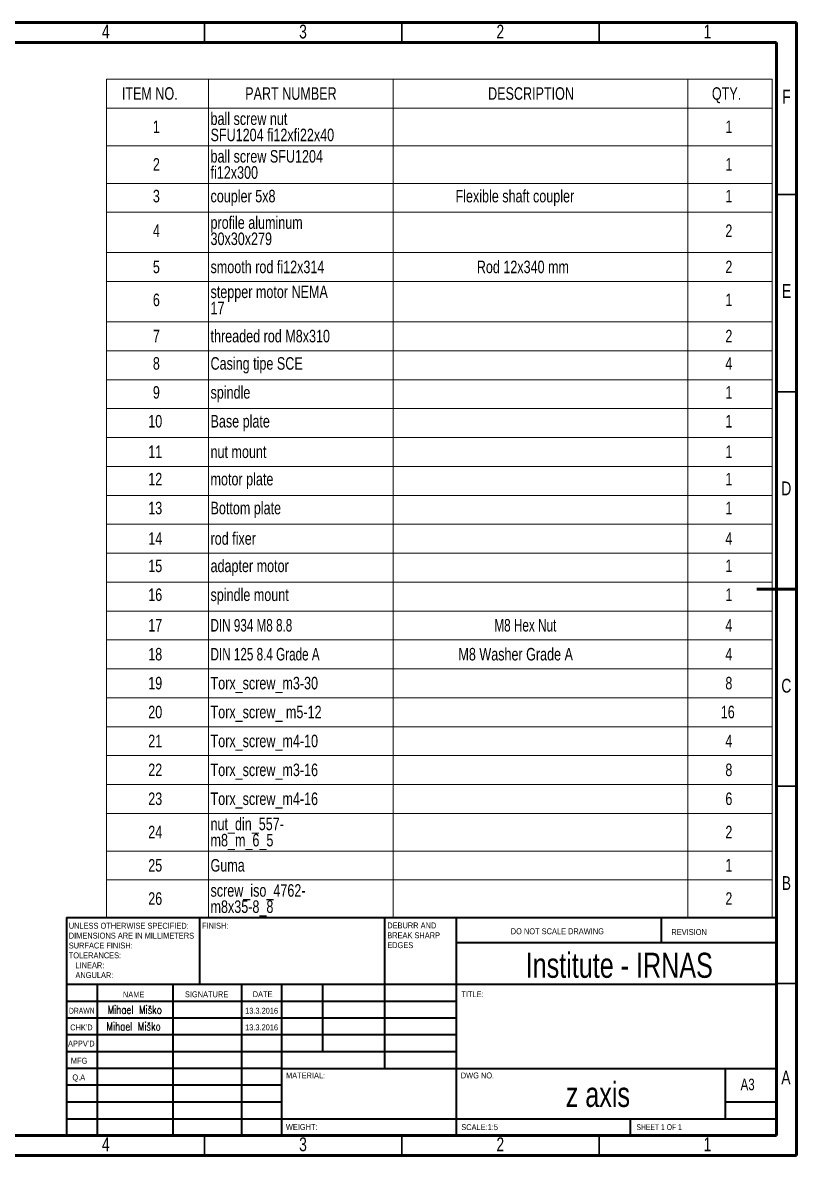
# Model space of a CAD drawing. Header units: millimetres. Extents: x 15 to 415, y 5 to 292.
# Drawn here: x 218.9 to 415, y 5 to 292 of the extents above; entities that cross this region are included whole.
import ezdxf

# ---------------------------------------------------------------- set-up
doc = ezdxf.new("R2010")
doc.units = ezdxf.units.MM
doc.styles.add('SLDTEXTSTYLE0', font='TXT', dxfattribs={"width": 0.75})
doc.styles.add('SLDTEXTSTYLE1', font='TXT', dxfattribs={"width": 0.686449})
doc.styles.add('SLDTEXTSTYLE2', font='TXT', dxfattribs={"width": 0.6875})
doc.styles.add('SLDTEXTSTYLE3', font='TXT', dxfattribs={"width": 0.75, "bigfont": 'bigfont'})
doc.styles.add('SLDTEXTSTYLE4', font='TXT', dxfattribs={"width": 0.696429})
doc.styles.add('SLDTEXTSTYLE5', font='TXT', dxfattribs={"width": 0.7})
doc.styles.add('SLDTEXTSTYLE6', font='TXT', dxfattribs={"width": 0.697368})

# ---------------------------------------------------------------- blocks, each defined once
blk = doc.blocks.new('SW_NOTE_0')
at = {"color": 0, "linetype": 'Continuous', "lineweight": 0, "char_height": 1.5, "attachment_point": 1, "style": 'SLDTEXTSTYLE0'}
for s, insert in [('UNLESS OTHERWISE SPECIFIED:', (0, 1.93)), ('DIMENSIONS ARE IN MILLIMETERS', (0, -0.57)), ('TOLERANCES:', (0, -5.57)), ('SURFACE FINISH:', (0, -3.07)), ('LINEAR:', (1.69, -8.07)), ('ANGULAR:', (1.69, -10.57))]:
    blk.add_mtext(s, dxfattribs=dict(at, insert=insert))
blk = doc.blocks.new('SW_NOTE_1')
at = {"color": 0, "linetype": 'Continuous', "lineweight": 0, "char_height": 1.5, "attachment_point": 1, "style": 'SLDTEXTSTYLE0'}
for s, insert in [('DEBURR AND', (0, 1.93)), ('BREAK SHARP', (0, -0.57)), ('EDGES', (0, -3.07))]:
    blk.add_mtext(s, dxfattribs=dict(at, insert=insert))
blk = doc.blocks.new('SW_TABLEANNOTATION_0')
at = {"color": 0, "linetype": 'Continuous', "lineweight": 0}
for p, q in [((0, 0), (0, -212.4)), ((168.76, 0), (0, 0)), ((25.88, 0), (25.88, -7.33)), ((72.7, 0), (72.7, -7.33)), ((147.33, 0), (147.33, -7.33)), ((168.76, -212.4), (168.76, 0)), ((0, -7.33), (168.76, -7.33)), ((25.88, -7.33), (25.88, -212.4)), ((72.7, -7.33), (72.7, -212.4)), ((147.33, -7.33), (147.33, -212.4)), ((0, -16.86), (168.76, -16.86)), ((0, -26.38), (168.76, -26.38)), ((0, -33.71), (168.76, -33.71)), ((0, -43.92), (168.76, -43.92)), ((0, -51.25), (168.76, -51.25)), ((0, -61.46), (168.76, -61.46)), ((0, -68.79), (168.76, -68.79)), ((0, -76.11), (168.76, -76.11)), ((0, -83.44), (168.76, -83.44)), ((0, -90.77), (168.76, -90.77)), ((0, -98.09), (168.76, -98.09)), ((0, -105.42), (168.76, -105.42)), ((0, -112.75), (168.76, -112.75)), ((0, -120.07), (168.76, -120.07)), ((0, -127.4), (168.76, -127.4)), ((0, -134.73), (168.76, -134.73)), ((0, -142.06), (168.76, -142.06)), ((0, -149.38), (168.76, -149.38)), ((0, -156.71), (168.76, -156.71)), ((0, -164.04), (168.76, -164.04)), ((0, -171.36), (168.76, -171.36)), ((0, -178.69), (168.76, -178.69)), ((0, -186.02), (168.76, -186.02)), ((0, -195.54), (168.76, -195.54)), ((0, -202.87), (168.76, -202.87)), ((0, -212.4), (168.76, -212.4))]:
    blk.add_line(p, q, dxfattribs=at)
at = {"color": 0, "linetype": 'Continuous', "lineweight": 0, "attachment_point": 1}
for s, insert, char_height, style in [('ITEM NO.', (3.9, -2.02), 3.175, 'SLDTEXTSTYLE0'), ('PART NUMBER', (35.17, -2.02), 3.175, 'SLDTEXTSTYLE0'), ('DESCRIPTION', (96.73, -2.02), 3.175, 'SLDTEXTSTYLE0'), ('QTY.', (153.46, -2.02), 3.175, 'SLDTEXTSTYLE0'), ('ball screw nut', (26.38, -8.4), 3.175, 'SLDTEXTSTYLE0'), ('1', (11.77, -10.45), 3.17, 'SLDTEXTSTYLE0'), ('1', (156.87, -10.45), 3.17, 'SLDTEXTSTYLE0'), ('SFU1204 fi12xfi22x40', (26.38, -12.51), 3.175, 'SLDTEXTSTYLE0'), ('2', (11.77, -19.98), 3.17, 'SLDTEXTSTYLE0'), ('ball screw SFU1204', (26.38, -17.93), 3.175, 'SLDTEXTSTYLE0'), ('1', (156.87, -19.98), 3.17, 'SLDTEXTSTYLE0'), ('fi12x300', (26.38, -22.03), 3.175, 'SLDTEXTSTYLE0'), ('3', (11.77, -28.01), 3.17, 'SLDTEXTSTYLE0'), ('coupler 5x8', (26.38, -28.01), 3.175, 'SLDTEXTSTYLE0'), ('Flexible shaft coupler', (88.47, -28.01), 3.175, 'SLDTEXTSTYLE0'), ('1', (156.87, -28.01), 3.17, 'SLDTEXTSTYLE0'), ('4', (11.77, -36.78), 3.17, 'SLDTEXTSTYLE0'), ('profile aluminum', (26.38, -34.72), 3.175, 'SLDTEXTSTYLE0'), ('2', (156.87, -36.78), 3.17, 'SLDTEXTSTYLE0'), ('30x30x279', (26.38, -38.83), 3.175, 'SLDTEXTSTYLE0'), ('smooth rod fi12x314', (26.38, -45.95), 3.175, 'SLDTEXTSTYLE0'), ('Rod 12x340 mm', (93.87, -45.95), 3.175, 'SLDTEXTSTYLE0'), ('2', (156.87, -45.95), 3.17, 'SLDTEXTSTYLE0'), ('5', (11.77, -45.95), 3.17, 'SLDTEXTSTYLE0'), ('6', (11.77, -54.31), 3.17, 'SLDTEXTSTYLE0'), ('stepper motor NEMA', (26.38, -52.26), 3.175, 'SLDTEXTSTYLE0'), ('1', (156.87, -54.31), 3.17, 'SLDTEXTSTYLE0'), ('17', (26.38, -56.37), 3.175, 'SLDTEXTSTYLE0'), ('7', (11.77, -63.48), 3.17, 'SLDTEXTSTYLE0'), ('threaded rod M8x310', (26.38, -63.48), 3.175, 'SLDTEXTSTYLE0'), ('2', (156.87, -63.48), 3.17, 'SLDTEXTSTYLE0'), ('8', (11.77, -70.41), 3.17, 'SLDTEXTSTYLE0'), ('Casing tipe SCE', (26.38, -70.41), 3.175, 'SLDTEXTSTYLE0'), ('4', (156.87, -70.41), 3.17, 'SLDTEXTSTYLE0'), ('9', (11.77, -77.74), 3.17, 'SLDTEXTSTYLE0'), ('spindle', (26.38, -77.74), 3.175, 'SLDTEXTSTYLE0'), ('1', (156.87, -77.74), 3.17, 'SLDTEXTSTYLE0'), ('10', (10.59, -85.06), 3.175, 'SLDTEXTSTYLE0'), ('Base plate', (26.38, -85.06), 3.175, 'SLDTEXTSTYLE0'), ('1', (156.87, -85.06), 3.17, 'SLDTEXTSTYLE0'), ('11', (10.59, -92.79), 3.175, 'SLDTEXTSTYLE0'), ('nut mount', (26.38, -92.79), 3.175, 'SLDTEXTSTYLE0'), ('1', (156.87, -92.79), 3.17, 'SLDTEXTSTYLE0'), ('12', (10.59, -99.72), 3.175, 'SLDTEXTSTYLE0'), ('motor plate', (26.38, -99.72), 3.175, 'SLDTEXTSTYLE0'), ('1', (156.87, -99.72), 3.17, 'SLDTEXTSTYLE0'), ('13', (10.59, -107.04), 3.175, 'SLDTEXTSTYLE0'), ('Bottom plate', (26.38, -107.04), 3.175, 'SLDTEXTSTYLE0'), ('1', (156.87, -107.04), 3.17, 'SLDTEXTSTYLE0'), ('14', (10.59, -114.77), 3.175, 'SLDTEXTSTYLE0'), ('rod fixer', (26.38, -114.77), 3.175, 'SLDTEXTSTYLE0'), ('4', (156.87, -114.77), 3.17, 'SLDTEXTSTYLE0'), ('15', (10.59, -121.7), 3.175, 'SLDTEXTSTYLE0'), ('adapter motor', (26.38, -121.7), 3.175, 'SLDTEXTSTYLE0'), ('1', (156.87, -121.7), 3.17, 'SLDTEXTSTYLE0'), ('16', (10.59, -129.02), 3.175, 'SLDTEXTSTYLE0'), ('spindle mount', (26.38, -129.02), 3.175, 'SLDTEXTSTYLE0'), ('1', (156.87, -129.02), 3.17, 'SLDTEXTSTYLE0'), ('17', (10.59, -136.75), 3.175, 'SLDTEXTSTYLE0'), ('DIN 934 M8 8.8', (26.38, -136.75), 3.175, 'SLDTEXTSTYLE4'), ('M8 Hex Nut', (98.32, -136.75), 3.175, 'SLDTEXTSTYLE5'), ('4', (156.87, -136.75), 3.17, 'SLDTEXTSTYLE0'), ('18', (10.59, -144.08), 3.175, 'SLDTEXTSTYLE0'), ('DIN 125 8.4 Grade A', (26.38, -144.08), 3.175, 'SLDTEXTSTYLE6'), ('M8 Washer Grade A', (89.21, -144.08), 3.175, 'SLDTEXTSTYLE0'), ('4', (156.87, -144.08), 3.17, 'SLDTEXTSTYLE0'), ('19', (10.59, -151.41), 3.175, 'SLDTEXTSTYLE0'), ('Torx_screw_m3-30', (26.38, -151.41), 3.175, 'SLDTEXTSTYLE0'), ('8', (156.87, -151.41), 3.17, 'SLDTEXTSTYLE0'), ('20', (10.59, -158.73), 3.175, 'SLDTEXTSTYLE0'), ('Torx_screw_ m5-12', (26.38, -158.73), 3.175, 'SLDTEXTSTYLE0'), ('16', (155.7, -158.73), 3.175, 'SLDTEXTSTYLE0'), ('21', (10.59, -166.06), 3.175, 'SLDTEXTSTYLE0'), ('Torx_screw_m4-10', (26.38, -166.06), 3.175, 'SLDTEXTSTYLE0'), ('4', (156.87, -166.06), 3.17, 'SLDTEXTSTYLE0'), ('22', (10.59, -173.39), 3.175, 'SLDTEXTSTYLE0'), ('Torx_screw_m3-16', (26.38, -173.39), 3.175, 'SLDTEXTSTYLE0'), ('8', (156.87, -173.39), 3.17, 'SLDTEXTSTYLE0'), ('23', (10.59, -180.71), 3.175, 'SLDTEXTSTYLE0'), ('Torx_screw_m4-16', (26.38, -180.71), 3.175, 'SLDTEXTSTYLE0'), ('6', (156.87, -180.71), 3.17, 'SLDTEXTSTYLE0'), ('24', (10.59, -189.14), 3.175, 'SLDTEXTSTYLE0'), ('nut_din_557-', (26.38, -187.09), 3.175, 'SLDTEXTSTYLE0'), ('2', (156.87, -189.14), 3.17, 'SLDTEXTSTYLE0'), ('m8_m_6_5', (26.38, -191.19), 3.175, 'SLDTEXTSTYLE0'), ('25', (10.59, -197.57), 3.175, 'SLDTEXTSTYLE0'), ('Guma', (26.38, -197.57), 3.175, 'SLDTEXTSTYLE0'), ('1', (156.87, -197.57), 3.17, 'SLDTEXTSTYLE0'), ('26', (10.59, -206), 3.175, 'SLDTEXTSTYLE0'), ('screw_iso_4762-', (26.38, -203.94), 3.175, 'SLDTEXTSTYLE0'), ('2', (156.87, -206), 3.17, 'SLDTEXTSTYLE0'), ('m8x35-8_8', (26.38, -208.05), 3.175, 'SLDTEXTSTYLE0')]:
    blk.add_mtext(s, dxfattribs=dict(at, insert=insert, char_height=char_height, style=style))

msp = doc.modelspace()

# ---------------------------------------------------------------- linework, layer by layer
at = {"color": 7, "linetype": 'Continuous', "lineweight": 60}
for p, q in [((15, 292), (415, 292)), ((415, 292), (415, 5)), ((20, 287), (410, 287)), ((410, 287), (410, 10)), ((415, 148.5), (405, 148.5)), ((410, 65.25), (410, 10)), ((410, 10), (20, 10)), ((410, 10), (222.8, 10)), ((415, 5), (15, 5))]:
    msp.add_line(p, q, dxfattribs=at)
at = {"color": 7, "linetype": 'Continuous', "lineweight": 30}
for p, q in [((265, 292), (265, 287)), ((315, 292), (315, 287)), ((365, 292), (365, 287)), ((415, 248.5), (410, 248.5)), ((415, 198.5), (410, 198.5)), ((415, 98.5), (410, 98.5)), ((415, 48.5), (410, 48.5)), ((265, 5), (265, 10)), ((315, 5), (315, 10)), ((365, 5), (365, 10))]:
    msp.add_line(p, q, dxfattribs=at)
at = {"color": 7, "linetype": 'Continuous', "lineweight": 40}
for p, q in [((230, 65.25), (410, 65.25)), ((230, 65.25), (230, 10)), ((263.8, 48.25), (263.8, 65.25)), ((310.6, 65.25), (310.6, 27)), ((328.8, 65.25), (328.8, 10)), ((380.8, 58.88), (380.8, 65.25)), ((410, 58.88), (328.8, 58.88)), ((410, 48.25), (230, 48.25)), ((237.8, 48.25), (237.8, 10)), ((256.99, 48.25), (256.99, 10)), ((274.4, 48.25), (274.4, 10)), ((284.6, 10), (284.6, 48.25)), ((295, 31.25), (295, 48.25)), ((328.8, 44), (230, 44)), ((328.8, 39.75), (230, 39.75)), ((328.8, 35.5), (230, 35.5)), ((328.8, 31.25), (230, 31.25)), ((284.6, 27), (230, 27)), ((284.6, 27), (410, 27)), ((397, 14.25), (397, 27)), ((284.6, 22.75), (230, 22.75)), ((284.6, 18.5), (230, 18.5)), ((410, 18.5), (397, 18.5)), ((230, 14.25), (410, 14.25)), ((373, 10), (373, 14.25))]:
    msp.add_line(p, q, dxfattribs=at)

# ---------------------------------------------------------------- block references
at = {"color": 7, "linetype": 'Continuous', "lineweight": 0}
for name, p in [('SW_TABLEANNOTATION_0', (240.14, 277.65)), ('SW_NOTE_0', (230.59, 61.99)), ('SW_NOTE_1', (311.31, 62.07))]:
    msp.add_blockref(name, p, dxfattribs=at)

# ---------------------------------------------------------------- texts
for s, insert, char_height, attachment_point, style in [('4', (239.96, 291.49), 3.5, 2, 'SLDTEXTSTYLE0'), ('3', (289.96, 291.49), 3.5, 2, 'SLDTEXTSTYLE0'), ('2', (339.96, 291.49), 3.5, 2, 'SLDTEXTSTYLE0'), ('1', (392.46, 291.49), 3.5, 2, 'SLDTEXTSTYLE0'), ('F', (412.46, 274.99), 3.5, 2, 'SLDTEXTSTYLE0'), ('E', (412.51, 225.74), 3.5, 2, 'SLDTEXTSTYLE0'), ('D', (412.46, 175.74), 3.5, 2, 'SLDTEXTSTYLE0'), ('C', (412.46, 125.74), 3.5, 2, 'SLDTEXTSTYLE0'), ('B', (412.47, 75.74), 3.5, 2, 'SLDTEXTSTYLE0'), ('FINISH:', (264.37, 63.92), 1.5, 1, 'SLDTEXTSTYLE0'), ('DO NOT SCALE DRAWING', (342.61, 62.53), 1.5, 1, 'SLDTEXTSTYLE0'), ('REVISION', (383.33, 62.33), 1.5, 1, 'SLDTEXTSTYLE0'), ('Institute - IRNAS', (370.12, 56.33), 6.35, 2, 'SLDTEXTSTYLE0'), ('NAME', (244.32, 46.5), 1.5, 1, 'SLDTEXTSTYLE0'), ('SIGNATURE', (260.03, 46.56), 1.5, 1, 'SLDTEXTSTYLE0'), ('DATE', (277.21, 46.58), 1.5, 1, 'SLDTEXTSTYLE0'), ('TITLE:', (330.09, 46.58), 1.5, 1, 'SLDTEXTSTYLE0'), ('Mihael Miško', (247.31, 42.97), 2.1167, 2, 'SLDTEXTSTYLE3'), ('DRAWN', (230.64, 42.38), 1.5, 1, 'SLDTEXTSTYLE1'), ('13.3.2016', (279.46, 42.38), 1.499, 2, 'SLDTEXTSTYLE0'), ("CHK'D", (230.94, 38.16), 1.5, 1, 'SLDTEXTSTYLE0'), ('Mihael Miško', (247.03, 38.75), 2.1167, 2, 'SLDTEXTSTYLE3'), ('13.3.2016', (279.46, 38.17), 1.499, 2, 'SLDTEXTSTYLE0'), ("APPV'D", (230.4, 34.07), 1.5, 1, 'SLDTEXTSTYLE0'), ('MFG', (231.12, 29.72), 1.5, 1, 'SLDTEXTSTYLE0'), ('MATERIAL:', (285.65, 25.99), 1.5, 1, 'SLDTEXTSTYLE0'), ('DWG NO.', (329.95, 25.99), 1.5, 1, 'SLDTEXTSTYLE0'), ('A', (412.36, 26.49), 3.5, 2, 'SLDTEXTSTYLE0'), ('Q.A', (231.51, 25.5), 1.5, 1, 'SLDTEXTSTYLE0'), ('z axis', (364.7, 23.61), 6.35, 2, 'SLDTEXTSTYLE0'), ('A3', (400.87, 24.41), 2.91, 1, 'SLDTEXTSTYLE0'), ('WEIGHT:', (285.62, 12.95), 1.499, 1, 'SLDTEXTSTYLE0'), ('SCALE:1:5', (330.07, 12.9), 1.5, 1, 'SLDTEXTSTYLE0'), ('SHEET 1 OF 1', (374.48, 12.9), 1.5, 1, 'SLDTEXTSTYLE2'), ('4', (239.96, 9.55), 3.5, 2, 'SLDTEXTSTYLE0'), ('3', (289.96, 9.55), 3.5, 2, 'SLDTEXTSTYLE0'), ('2', (339.96, 9.55), 3.5, 2, 'SLDTEXTSTYLE0'), ('1', (392.46, 9.55), 3.5, 2, 'SLDTEXTSTYLE0')]:
    msp.add_mtext(s, dxfattribs=dict(at, insert=insert, char_height=char_height, attachment_point=attachment_point, style=style))

doc.saveas('drawing.dxf')
